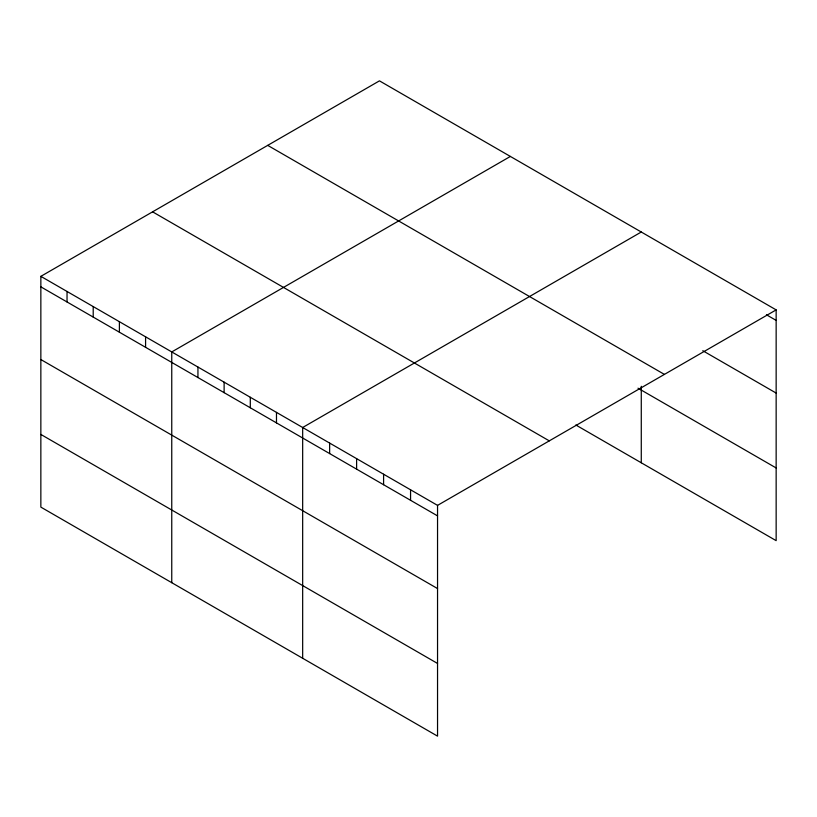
<?xml version="1.0" encoding="UTF-8"?>
<svg xmlns="http://www.w3.org/2000/svg" width="817" height="817" viewBox="0 0 817 817"><rect width="100%" height="100%" fill="white"/><g stroke="black" fill="none" stroke-linecap="round" stroke-linejoin="round"><path stroke-width="1.23" d="M40.85 276.35L437.544 505.376L437.544 736.148L40.85 507.112L40.85 276.35L379.456 80.852L776.15 309.888L776.15 540.65L575.822 424.993M510.37 156.435L171.754 351.933L171.754 582.695M641.274 232.018L302.668 427.505L302.668 658.277M437.544 505.376L776.15 309.888M766.438 314.78L776.15 320.387M702.773 350.707L776.15 393.069M267.721 145.375L664.405 374.4M638.006 388.198L776.15 467.957M152.595 211.838L549.279 440.863M40.85 286.849L437.544 515.874M40.85 359.541L437.544 588.567M40.85 434.43L437.544 663.455M641.274 386.288L641.274 462.779M410.563 489.802L410.563 500.3M383.592 474.228L383.592 484.726M356.61 458.654L356.61 469.152M329.639 443.08L329.639 453.578M276.483 412.391L276.483 422.889M250.298 397.276L250.298 407.775M224.124 382.162L224.124 392.66M197.939 367.047L197.939 377.546M145.579 336.818L145.579 347.317M119.394 321.694L119.394 332.192M93.209 306.579L93.209 317.078M67.035 291.465L67.035 301.963"/></g></svg>
